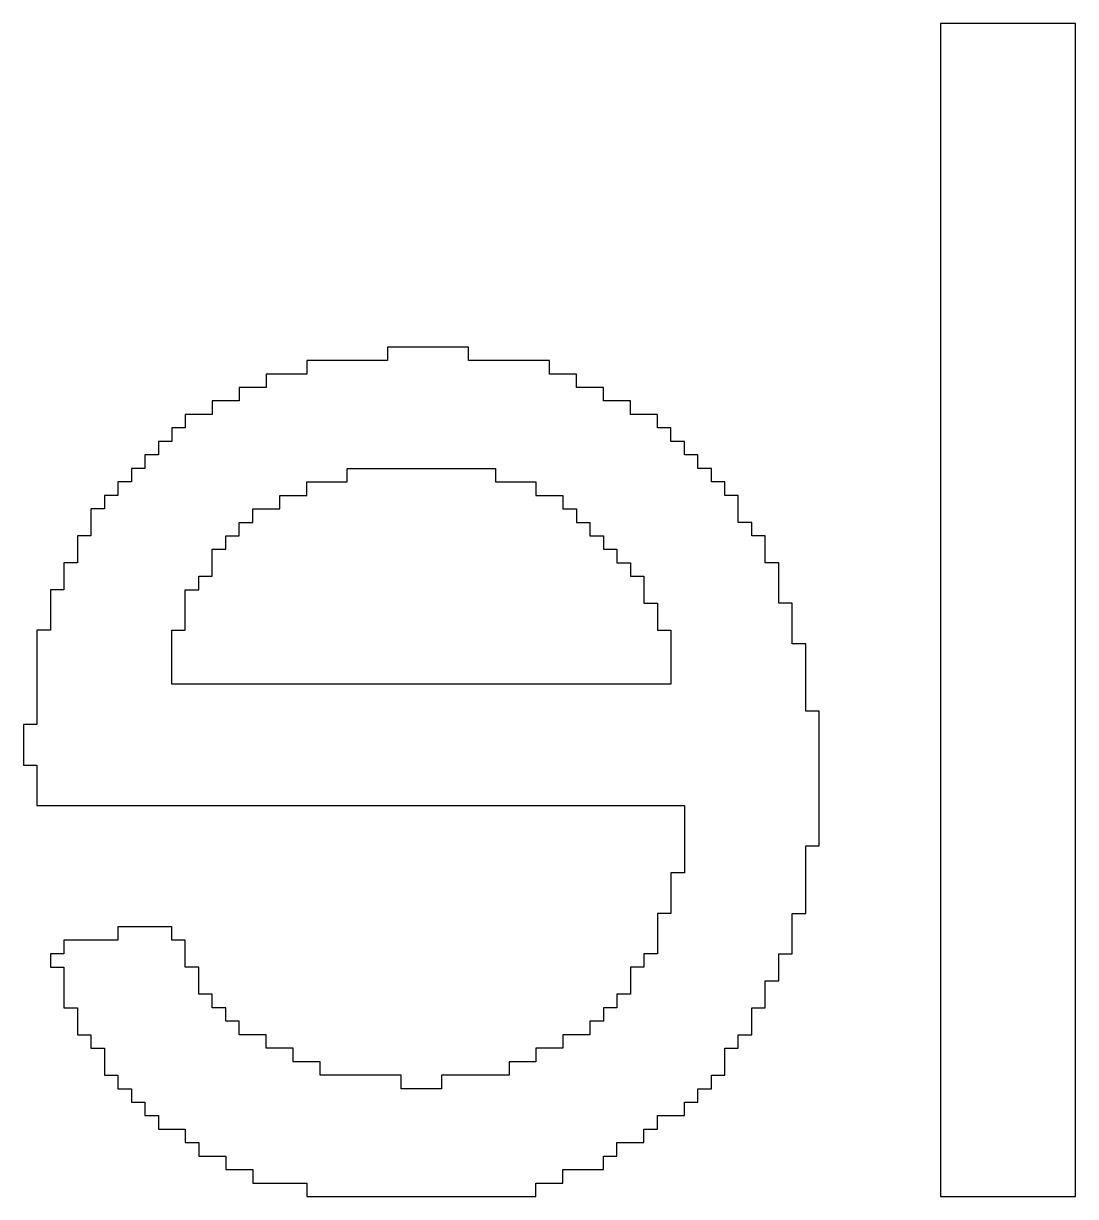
# Model space of a CAD drawing. Header units: millimetres. Extents: x 0 to 171, y 0 to 26.
# Drawn here: x 105.331 to 108.321, y 12.423 to 15.759 of the extents above; entities that cross this region are included whole.
import ezdxf

# ---------------------------------------------------------------- set-up
doc = ezdxf.new("R2010")
doc.units = ezdxf.units.MM
doc.layers.add('BottomOverlay', color=54, linetype='Continuous')

msp = doc.modelspace()

# ---------------------------------------------------------------- linework, layer by layer
at = {"layer": 'BottomOverlay'}
for p, q in [((107.9378, 15.7588), (107.9378, 15.7204)), ((108.3212, 15.7588), (107.9378, 15.7588)), ((108.3212, 15.7204), (108.3212, 15.7588)), ((107.9378, 15.7204), (107.9378, 15.6821)), ((108.3212, 15.6821), (108.3212, 15.7204)), ((107.9378, 15.6821), (107.9378, 15.6437)), ((108.3212, 15.6437), (108.3212, 15.6821)), ((107.9378, 15.6437), (107.9378, 15.6054)), ((108.3212, 15.6054), (108.3212, 15.6437)), ((107.9378, 15.6054), (107.9378, 15.5671)), ((108.3212, 15.5671), (108.3212, 15.6054)), ((107.9378, 15.5671), (107.9378, 15.5287)), ((108.3212, 15.5287), (108.3212, 15.5671)), ((107.9378, 15.5287), (107.9378, 15.4904)), ((108.3212, 15.4904), (108.3212, 15.5287)), ((107.9378, 15.4904), (107.9378, 15.4521)), ((108.3212, 15.4521), (108.3212, 15.4904)), ((107.9378, 15.4521), (107.9378, 15.4137)), ((108.3212, 15.4137), (108.3212, 15.4521)), ((107.9378, 15.4137), (107.9378, 15.3754)), ((108.3212, 15.3754), (108.3212, 15.4137)), ((107.9378, 15.3754), (107.9378, 15.337)), ((108.3212, 15.337), (108.3212, 15.3754)), ((107.9378, 15.337), (107.9378, 15.2987)), ((108.3212, 15.2987), (108.3212, 15.337)), ((107.9378, 15.2987), (107.9378, 15.2604)), ((108.3212, 15.2604), (108.3212, 15.2987)), ((107.9378, 15.2604), (107.9378, 15.222)), ((108.3212, 15.222), (108.3212, 15.2604)), ((107.9378, 15.222), (107.9378, 15.1837)), ((108.3212, 15.1837), (108.3212, 15.222)), ((107.9378, 15.1837), (107.9378, 15.1453)), ((108.3212, 15.1453), (108.3212, 15.1837)), ((107.9378, 15.1453), (107.9378, 15.107)), ((108.3212, 15.107), (108.3212, 15.1453)), ((107.9378, 15.107), (107.9378, 15.0687)), ((108.3212, 15.0687), (108.3212, 15.107)), ((107.9378, 15.0687), (107.9378, 15.0303)), ((108.3212, 15.0303), (108.3212, 15.0687)), ((107.9378, 15.0303), (107.9378, 14.992)), ((108.3212, 14.992), (108.3212, 15.0303)), ((107.9378, 14.992), (107.9378, 14.9537)), ((108.3212, 14.9537), (108.3212, 14.992)), ((107.9378, 14.9537), (107.9378, 14.9153)), ((108.3212, 14.9153), (108.3212, 14.9537)), ((107.9378, 14.9153), (107.9378, 14.877)), ((108.3212, 14.877), (108.3212, 14.9153)), ((107.9378, 14.877), (107.9378, 14.8386)), ((108.3212, 14.8386), (108.3212, 14.877)), ((106.3659, 14.8386), (106.3659, 14.8003)), ((106.5959, 14.8386), (106.3659, 14.8386)), ((106.5959, 14.8003), (106.5959, 14.8386)), ((107.9378, 14.8386), (107.9378, 14.8003)), ((108.3212, 14.8003), (108.3212, 14.8386)), ((106.3659, 14.8003), (106.1359, 14.8003)), ((106.1359, 14.8003), (106.1359, 14.762)), ((106.826, 14.8003), (106.5959, 14.8003)), ((106.826, 14.762), (106.826, 14.8003)), ((107.9378, 14.8003), (107.9378, 14.762)), ((108.3212, 14.762), (108.3212, 14.8003)), ((106.1359, 14.762), (106.0209, 14.762)), ((106.0209, 14.762), (106.0209, 14.7236)), ((106.9027, 14.762), (106.826, 14.762)), ((106.9027, 14.7236), (106.9027, 14.762)), ((107.9378, 14.762), (107.9378, 14.7236)), ((108.3212, 14.7236), (108.3212, 14.762)), ((106.0209, 14.7236), (105.9442, 14.7236)), ((105.9442, 14.7236), (105.9442, 14.6853)), ((106.9793, 14.7236), (106.9027, 14.7236)), ((106.9793, 14.6853), (106.9793, 14.7236)), ((107.9378, 14.7236), (107.9378, 14.6853)), ((108.3212, 14.6853), (108.3212, 14.7236)), ((105.9442, 14.6853), (105.8675, 14.6853)), ((105.8675, 14.6853), (105.8675, 14.647)), ((107.056, 14.6853), (106.9793, 14.6853)), ((107.056, 14.647), (107.056, 14.6853)), ((107.9378, 14.6853), (107.9378, 14.647)), ((108.3212, 14.647), (108.3212, 14.6853)), ((105.8675, 14.647), (105.7908, 14.647)), ((105.7908, 14.647), (105.7908, 14.6086)), ((107.1327, 14.647), (107.056, 14.647)), ((107.1327, 14.6086), (107.1327, 14.647)), ((107.9378, 14.647), (107.9378, 14.6086)), ((108.3212, 14.6086), (108.3212, 14.647)), ((105.7908, 14.6086), (105.7525, 14.6086)), ((105.7525, 14.6086), (105.7525, 14.5703)), ((107.171, 14.6086), (107.1327, 14.6086)), ((107.171, 14.5703), (107.171, 14.6086)), ((107.9378, 14.6086), (107.9378, 14.5703)), ((108.3212, 14.5703), (108.3212, 14.6086)), ((105.7525, 14.5703), (105.7142, 14.5703)), ((105.7142, 14.5703), (105.7142, 14.5319)), ((107.2094, 14.5703), (107.171, 14.5703)), ((107.2094, 14.5319), (107.2094, 14.5703)), ((107.9378, 14.5703), (107.9378, 14.5319)), ((108.3212, 14.5319), (108.3212, 14.5703)), ((105.7142, 14.5319), (105.6758, 14.5319)), ((105.6758, 14.5319), (105.6758, 14.4936)), ((107.2477, 14.5319), (107.2094, 14.5319)), ((107.2477, 14.4936), (107.2477, 14.5319)), ((107.9378, 14.5319), (107.9378, 14.4936)), ((108.3212, 14.4936), (108.3212, 14.5319)), ((105.6758, 14.4936), (105.6375, 14.4936)), ((105.6375, 14.4936), (105.6375, 14.4553)), ((106.2509, 14.4553), (106.2509, 14.4936)), ((106.2509, 14.4936), (106.6726, 14.4936)), ((106.6726, 14.4936), (106.6726, 14.4553)), ((107.286, 14.4936), (107.2477, 14.4936)), ((107.286, 14.4553), (107.286, 14.4936)), ((107.9378, 14.4936), (107.9378, 14.4553)), ((108.3212, 14.4553), (108.3212, 14.4936)), ((105.6375, 14.4553), (105.5991, 14.4553)), ((105.5991, 14.4553), (105.5991, 14.4169)), ((106.1359, 14.4169), (106.1359, 14.4553)), ((106.1359, 14.4553), (106.2509, 14.4553)), ((106.6726, 14.4553), (106.7876, 14.4553)), ((106.7876, 14.4553), (106.7876, 14.4169)), ((107.3244, 14.4553), (107.286, 14.4553)), ((107.3244, 14.4169), (107.3244, 14.4553)), ((107.9378, 14.4553), (107.9378, 14.4169)), ((108.3212, 14.4169), (108.3212, 14.4553)), ((105.5991, 14.4169), (105.5608, 14.4169)), ((105.5608, 14.4169), (105.5608, 14.3786)), ((106.0592, 14.3786), (106.0592, 14.4169)), ((106.0592, 14.4169), (106.1359, 14.4169)), ((106.7876, 14.4169), (106.8643, 14.4169)), ((106.8643, 14.4169), (106.8643, 14.3786)), ((107.3627, 14.4169), (107.3244, 14.4169)), ((107.3627, 14.3786), (107.3627, 14.4169)), ((107.9378, 14.4169), (107.9378, 14.3786)), ((108.3212, 14.3786), (108.3212, 14.4169)), ((105.5608, 14.3786), (105.5225, 14.3786)), ((105.5225, 14.3786), (105.5225, 14.3402)), ((105.9825, 14.3402), (105.9825, 14.3786)), ((105.9825, 14.3786), (106.0592, 14.3786)), ((106.8643, 14.3786), (106.9027, 14.3786)), ((106.9027, 14.3786), (106.9027, 14.3402)), ((107.3627, 14.3402), (107.3627, 14.3786)), ((107.9378, 14.3786), (107.9378, 14.3402)), ((108.3212, 14.3402), (108.3212, 14.3786)), ((105.5225, 14.3402), (105.5225, 14.3019)), ((105.9442, 14.3019), (105.9442, 14.3402)), ((105.9442, 14.3402), (105.9825, 14.3402)), ((106.9027, 14.3402), (106.941, 14.3402)), ((106.941, 14.3402), (106.941, 14.3019)), ((107.4011, 14.3402), (107.3627, 14.3402)), ((107.4011, 14.3019), (107.4011, 14.3402)), ((107.9378, 14.3402), (107.9378, 14.3019)), ((108.3212, 14.3019), (108.3212, 14.3402)), ((105.5225, 14.3019), (105.4841, 14.3019)), ((105.4841, 14.3019), (105.4841, 14.2636)), ((105.9059, 14.2636), (105.9059, 14.3019)), ((105.9059, 14.3019), (105.9442, 14.3019)), ((106.941, 14.3019), (106.9793, 14.3019)), ((106.9793, 14.3019), (106.9793, 14.2636)), ((107.4394, 14.3019), (107.4011, 14.3019)), ((107.4394, 14.2636), (107.4394, 14.3019)), ((107.9378, 14.3019), (107.9378, 14.2636)), ((108.3212, 14.2636), (108.3212, 14.3019)), ((105.4841, 14.2636), (105.4841, 14.2252)), ((105.8675, 14.2252), (105.8675, 14.2636)), ((105.8675, 14.2636), (105.9059, 14.2636)), ((106.9793, 14.2636), (107.0177, 14.2636)), ((107.0177, 14.2636), (107.0177, 14.2252)), ((107.4394, 14.2252), (107.4394, 14.2636)), ((107.9378, 14.2636), (107.9378, 14.2252)), ((108.3212, 14.2252), (108.3212, 14.2636)), ((105.4841, 14.2252), (105.4458, 14.2252)), ((105.4458, 14.2252), (105.4458, 14.1869)), ((105.8675, 14.1869), (105.8675, 14.2252)), ((107.0177, 14.2252), (107.056, 14.2252)), ((107.056, 14.2252), (107.056, 14.1869)), ((107.4777, 14.2252), (107.4394, 14.2252)), ((107.4777, 14.1869), (107.4777, 14.2252)), ((107.9378, 14.2252), (107.9378, 14.1869)), ((108.3212, 14.1869), (108.3212, 14.2252)), ((105.4458, 14.1869), (105.4458, 14.1486)), ((105.8292, 14.1486), (105.8292, 14.1869)), ((105.8292, 14.1869), (105.8675, 14.1869)), ((107.056, 14.1869), (107.0943, 14.1869)), ((107.0943, 14.1869), (107.0943, 14.1486)), ((107.4777, 14.1486), (107.4777, 14.1869)), ((107.9378, 14.1869), (107.9378, 14.1486)), ((108.3212, 14.1486), (108.3212, 14.1869)), ((105.4458, 14.1486), (105.4075, 14.1486)), ((105.4075, 14.1486), (105.4075, 14.1102)), ((105.7908, 14.1102), (105.7908, 14.1486)), ((105.7908, 14.1486), (105.8292, 14.1486)), ((107.0943, 14.1486), (107.0943, 14.1102)), ((107.4777, 14.1102), (107.4777, 14.1486)), ((107.9378, 14.1486), (107.9378, 14.1102)), ((108.3212, 14.1102), (108.3212, 14.1486)), ((105.4075, 14.1102), (105.4075, 14.0719)), ((105.7908, 14.0719), (105.7908, 14.1102)), ((107.0943, 14.1102), (107.1327, 14.1102)), ((107.1327, 14.1102), (107.1327, 14.0719)), ((107.5161, 14.1102), (107.4777, 14.1102)), ((107.5161, 14.0719), (107.5161, 14.1102)), ((107.9378, 14.1102), (107.9378, 14.0719)), ((108.3212, 14.0719), (108.3212, 14.1102)), ((105.4075, 14.0719), (105.4075, 14.0335)), ((105.7908, 14.0335), (105.7908, 14.0719)), ((107.1327, 14.0719), (107.1327, 14.0335)), ((107.5161, 14.0335), (107.5161, 14.0719)), ((107.9378, 14.0719), (107.9378, 14.0335)), ((108.3212, 14.0335), (108.3212, 14.0719)), ((105.4075, 14.0335), (105.3691, 14.0335)), ((105.3691, 14.0335), (105.3691, 13.9952)), ((105.7525, 13.9952), (105.7525, 14.0335)), ((105.7525, 14.0335), (105.7908, 14.0335)), ((107.1327, 14.0335), (107.171, 14.0335)), ((107.171, 14.0335), (107.171, 13.9952)), ((107.5161, 13.9952), (107.5161, 14.0335)), ((107.9378, 14.0335), (107.9378, 13.9952)), ((108.3212, 13.9952), (108.3212, 14.0335)), ((105.3691, 13.9952), (105.3691, 13.9569)), ((105.7525, 13.9569), (105.7525, 13.9952)), ((107.171, 13.9952), (107.171, 13.9569)), ((107.5544, 13.9952), (107.5161, 13.9952)), ((107.5544, 13.9569), (107.5544, 13.9952)), ((107.9378, 13.9952), (107.9378, 13.9569)), ((108.3212, 13.9569), (108.3212, 13.9952)), ((105.3691, 13.9569), (105.3691, 13.9185)), ((105.7525, 13.9185), (105.7525, 13.9569)), ((107.171, 13.9569), (107.171, 13.9185)), ((107.5544, 13.9185), (107.5544, 13.9569)), ((107.9378, 13.9569), (107.9378, 13.9185)), ((108.3212, 13.9185), (108.3212, 13.9569)), ((105.3691, 13.9185), (105.3691, 13.8802)), ((105.7525, 13.8802), (105.7525, 13.9185)), ((107.171, 13.9185), (107.171, 13.8802)), ((107.5544, 13.8802), (107.5544, 13.9185)), ((107.9378, 13.9185), (107.9378, 13.8802)), ((108.3212, 13.8802), (108.3212, 13.9185)), ((105.3691, 13.8802), (105.3691, 13.8418)), ((107.171, 13.8802), (105.7525, 13.8802)), ((107.5544, 13.8418), (107.5544, 13.8802)), ((107.9378, 13.8802), (107.9378, 13.8418)), ((108.3212, 13.8418), (108.3212, 13.8802)), ((105.3691, 13.8418), (105.3691, 13.8035)), ((107.5544, 13.8035), (107.5544, 13.8418)), ((107.9378, 13.8418), (107.9378, 13.8035)), ((108.3212, 13.8035), (108.3212, 13.8418)), ((105.3691, 13.8035), (105.3691, 13.7652)), ((107.5927, 13.8035), (107.5544, 13.8035)), ((107.5927, 13.7652), (107.5927, 13.8035)), ((107.9378, 13.8035), (107.9378, 13.7652)), ((108.3212, 13.7652), (108.3212, 13.8035)), ((105.3691, 13.7652), (105.3308, 13.7652)), ((105.3308, 13.7652), (105.3308, 13.7268)), ((107.5927, 13.7268), (107.5927, 13.7652)), ((107.9378, 13.7652), (107.9378, 13.7268)), ((108.3212, 13.7268), (108.3212, 13.7652)), ((105.3308, 13.7268), (105.3308, 13.6885)), ((107.5927, 13.6885), (107.5927, 13.7268)), ((107.9378, 13.7268), (107.9378, 13.6885)), ((108.3212, 13.6885), (108.3212, 13.7268)), ((105.3308, 13.6885), (105.3308, 13.6502)), ((107.5927, 13.6502), (107.5927, 13.6885)), ((107.9378, 13.6885), (107.9378, 13.6502)), ((108.3212, 13.6502), (108.3212, 13.6885)), ((105.3308, 13.6502), (105.3691, 13.6502)), ((105.3691, 13.6502), (105.3691, 13.6118)), ((107.5927, 13.6118), (107.5927, 13.6502)), ((107.9378, 13.6502), (107.9378, 13.6118)), ((108.3212, 13.6118), (108.3212, 13.6502)), ((105.3691, 13.6118), (105.3691, 13.5735)), ((107.5927, 13.5735), (107.5927, 13.6118)), ((107.9378, 13.6118), (107.9378, 13.5735)), ((108.3212, 13.5735), (108.3212, 13.6118)), ((105.3691, 13.5735), (105.3691, 13.5351)), ((107.5927, 13.5351), (107.5927, 13.5735)), ((107.9378, 13.5735), (107.9378, 13.5351)), ((108.3212, 13.5351), (108.3212, 13.5735)), ((105.3691, 13.5351), (107.2094, 13.5351)), ((107.2094, 13.5351), (107.2094, 13.4968)), ((107.5927, 13.4968), (107.5927, 13.5351)), ((107.9378, 13.5351), (107.9378, 13.4968)), ((108.3212, 13.4968), (108.3212, 13.5351)), ((107.2094, 13.4968), (107.2094, 13.4585)), ((107.5927, 13.4585), (107.5927, 13.4968)), ((107.9378, 13.4968), (107.9378, 13.4585)), ((108.3212, 13.4585), (108.3212, 13.4968)), ((107.2094, 13.4585), (107.2094, 13.4201)), ((107.5927, 13.4201), (107.5927, 13.4585)), ((107.9378, 13.4585), (107.9378, 13.4201)), ((108.3212, 13.4201), (108.3212, 13.4585)), ((107.2094, 13.4201), (107.2094, 13.3818)), ((107.5544, 13.3818), (107.5544, 13.4201)), ((107.5544, 13.4201), (107.5927, 13.4201)), ((107.9378, 13.4201), (107.9378, 13.3818)), ((108.3212, 13.3818), (108.3212, 13.4201)), ((107.2094, 13.3818), (107.2094, 13.3434)), ((107.5544, 13.3434), (107.5544, 13.3818)), ((107.9378, 13.3818), (107.9378, 13.3434)), ((108.3212, 13.3434), (108.3212, 13.3818)), ((107.2094, 13.3434), (107.171, 13.3434)), ((107.171, 13.3434), (107.171, 13.3051)), ((107.5544, 13.3051), (107.5544, 13.3434)), ((107.9378, 13.3434), (107.9378, 13.3051)), ((108.3212, 13.3051), (108.3212, 13.3434)), ((107.171, 13.3051), (107.171, 13.2668)), ((107.5544, 13.2668), (107.5544, 13.3051)), ((107.9378, 13.3051), (107.9378, 13.2668)), ((108.3212, 13.2668), (108.3212, 13.3051)), ((107.171, 13.2668), (107.171, 13.2284)), ((107.5544, 13.2284), (107.5544, 13.2668)), ((107.9378, 13.2668), (107.9378, 13.2284)), ((108.3212, 13.2284), (108.3212, 13.2668)), ((107.171, 13.2284), (107.1327, 13.2284)), ((107.1327, 13.2284), (107.1327, 13.1901)), ((107.5161, 13.1901), (107.5161, 13.2284)), ((107.5161, 13.2284), (107.5544, 13.2284)), ((107.9378, 13.2284), (107.9378, 13.1901)), ((108.3212, 13.1901), (108.3212, 13.2284)), ((105.7525, 13.1901), (105.5991, 13.1901)), ((105.5991, 13.1901), (105.5991, 13.1518)), ((105.7525, 13.1518), (105.7525, 13.1901)), ((107.1327, 13.1901), (107.1327, 13.1518)), ((107.5161, 13.1518), (107.5161, 13.1901)), ((107.9378, 13.1901), (107.9378, 13.1518)), ((108.3212, 13.1518), (108.3212, 13.1901)), ((105.5991, 13.1518), (105.4458, 13.1518)), ((105.4458, 13.1518), (105.4458, 13.1134)), ((105.7908, 13.1518), (105.7525, 13.1518)), ((105.7908, 13.1134), (105.7908, 13.1518)), ((107.1327, 13.1518), (107.1327, 13.1134)), ((107.5161, 13.1134), (107.5161, 13.1518)), ((107.9378, 13.1518), (107.9378, 13.1134)), ((108.3212, 13.1134), (108.3212, 13.1518)), ((105.4458, 13.1134), (105.4075, 13.1134)), ((105.4075, 13.1134), (105.4075, 13.0751)), ((105.7908, 13.0751), (105.7908, 13.1134)), ((107.1327, 13.1134), (107.0943, 13.1134)), ((107.0943, 13.1134), (107.0943, 13.0751)), ((107.4777, 13.0751), (107.4777, 13.1134)), ((107.4777, 13.1134), (107.5161, 13.1134)), ((107.9378, 13.1134), (107.9378, 13.0751)), ((108.3212, 13.0751), (108.3212, 13.1134)), ((105.4075, 13.0751), (105.4458, 13.0751)), ((105.4458, 13.0751), (105.4458, 13.0367)), ((105.8292, 13.0751), (105.7908, 13.0751)), ((105.8292, 13.0367), (105.8292, 13.0751)), ((107.0943, 13.0751), (107.056, 13.0751)), ((107.056, 13.0751), (107.056, 13.0367)), ((107.4777, 13.0367), (107.4777, 13.0751)), ((107.9378, 13.0751), (107.9378, 13.0367)), ((108.3212, 13.0367), (108.3212, 13.0751)), ((105.4458, 13.0367), (105.4458, 12.9984)), ((105.8292, 12.9984), (105.8292, 13.0367)), ((107.056, 13.0367), (107.056, 12.9984)), ((107.4394, 12.9984), (107.4394, 13.0367)), ((107.4394, 13.0367), (107.4777, 13.0367)), ((107.9378, 13.0367), (107.9378, 12.9984)), ((108.3212, 12.9984), (108.3212, 13.0367)), ((105.4458, 12.9984), (105.4458, 12.9601)), ((105.8675, 12.9984), (105.8292, 12.9984)), ((105.8675, 12.9601), (105.8675, 12.9984)), ((107.056, 12.9984), (107.0177, 12.9984)), ((107.0177, 12.9984), (107.0177, 12.9601)), ((107.4394, 12.9601), (107.4394, 12.9984)), ((107.9378, 12.9984), (107.9378, 12.9601)), ((108.3212, 12.9601), (108.3212, 12.9984)), ((105.4458, 12.9601), (105.4841, 12.9601)), ((105.4841, 12.9601), (105.4841, 12.9217)), ((105.9059, 12.9601), (105.8675, 12.9601)), ((105.9059, 12.9217), (105.9059, 12.9601)), ((107.0177, 12.9601), (106.9793, 12.9601)), ((106.9793, 12.9601), (106.9793, 12.9217)), ((107.4011, 12.9217), (107.4011, 12.9601)), ((107.4011, 12.9601), (107.4394, 12.9601)), ((107.9378, 12.9601), (107.9378, 12.9217)), ((108.3212, 12.9217), (108.3212, 12.9601)), ((105.4841, 12.9217), (105.4841, 12.8834)), ((105.9442, 12.9217), (105.9059, 12.9217)), ((105.9442, 12.8834), (105.9442, 12.9217)), ((106.9793, 12.9217), (106.941, 12.9217)), ((106.941, 12.9217), (106.941, 12.8834)), ((107.4011, 12.8834), (107.4011, 12.9217)), ((107.9378, 12.9217), (107.9378, 12.8834)), ((108.3212, 12.8834), (108.3212, 12.9217)), ((105.4841, 12.8834), (105.5225, 12.8834)), ((105.5225, 12.8834), (105.5225, 12.845)), ((106.0209, 12.8834), (105.9442, 12.8834)), ((106.0209, 12.845), (106.0209, 12.8834)), ((106.941, 12.8834), (106.8643, 12.8834)), ((106.8643, 12.8834), (106.8643, 12.845)), ((107.3627, 12.845), (107.3627, 12.8834)), ((107.3627, 12.8834), (107.4011, 12.8834)), ((107.9378, 12.8834), (107.9378, 12.845)), ((108.3212, 12.845), (108.3212, 12.8834)), ((105.5225, 12.845), (105.5608, 12.845)), ((105.5608, 12.845), (105.5608, 12.8067)), ((106.0975, 12.845), (106.0209, 12.845)), ((106.0975, 12.8067), (106.0975, 12.845)), ((106.8643, 12.845), (106.7876, 12.845)), ((106.7876, 12.845), (106.7876, 12.8067)), ((107.3244, 12.8067), (107.3244, 12.845)), ((107.3244, 12.845), (107.3627, 12.845)), ((107.9378, 12.845), (107.9378, 12.8067)), ((108.3212, 12.8067), (108.3212, 12.845)), ((105.5608, 12.8067), (105.5608, 12.7684)), ((106.1742, 12.8067), (106.0975, 12.8067)), ((106.1742, 12.7684), (106.1742, 12.8067)), ((106.7876, 12.8067), (106.711, 12.8067)), ((106.711, 12.8067), (106.711, 12.7684)), ((107.3244, 12.7684), (107.3244, 12.8067)), ((107.9378, 12.8067), (107.9378, 12.7684)), ((108.3212, 12.7684), (108.3212, 12.8067)), ((105.5608, 12.7684), (105.5991, 12.7684)), ((105.5991, 12.7684), (105.5991, 12.73)), ((106.4043, 12.7684), (106.1742, 12.7684)), ((106.4043, 12.73), (106.4043, 12.7684)), ((106.711, 12.7684), (106.5193, 12.7684)), ((106.5193, 12.7684), (106.5193, 12.73)), ((107.286, 12.73), (107.286, 12.7684)), ((107.286, 12.7684), (107.3244, 12.7684)), ((107.9378, 12.7684), (107.9378, 12.73)), ((108.3212, 12.73), (108.3212, 12.7684)), ((105.5991, 12.73), (105.6375, 12.73)), ((105.6375, 12.73), (105.6375, 12.6917)), ((106.5193, 12.73), (106.4043, 12.73)), ((107.2477, 12.6917), (107.2477, 12.73)), ((107.2477, 12.73), (107.286, 12.73)), ((107.9378, 12.73), (107.9378, 12.6917)), ((108.3212, 12.6917), (108.3212, 12.73)), ((105.6375, 12.6917), (105.6758, 12.6917)), ((105.6758, 12.6917), (105.6758, 12.6534)), ((107.2094, 12.6534), (107.2094, 12.6917)), ((107.2094, 12.6917), (107.2477, 12.6917)), ((107.9378, 12.6917), (107.9378, 12.6534)), ((108.3212, 12.6534), (108.3212, 12.6917)), ((105.6758, 12.6534), (105.7142, 12.6534)), ((105.7142, 12.6534), (105.7142, 12.615)), ((107.1327, 12.615), (107.1327, 12.6534)), ((107.1327, 12.6534), (107.2094, 12.6534)), ((107.9378, 12.6534), (107.9378, 12.615)), ((108.3212, 12.615), (108.3212, 12.6534)), ((105.7142, 12.615), (105.7908, 12.615)), ((105.7908, 12.615), (105.7908, 12.5767)), ((107.0943, 12.5767), (107.0943, 12.615)), ((107.0943, 12.615), (107.1327, 12.615)), ((107.9378, 12.615), (107.9378, 12.5767)), ((108.3212, 12.5767), (108.3212, 12.615)), ((105.7908, 12.5767), (105.8292, 12.5767)), ((105.8292, 12.5767), (105.8292, 12.5383)), ((107.0177, 12.5383), (107.0177, 12.5767)), ((107.0177, 12.5767), (107.0943, 12.5767)), ((107.9378, 12.5767), (107.9378, 12.5383)), ((108.3212, 12.5383), (108.3212, 12.5767)), ((105.8292, 12.5383), (105.9059, 12.5383)), ((105.9059, 12.5383), (105.9059, 12.5)), ((106.9793, 12.5), (106.9793, 12.5383)), ((106.9793, 12.5383), (107.0177, 12.5383)), ((107.9378, 12.5383), (107.9378, 12.5)), ((108.3212, 12.5), (108.3212, 12.5383)), ((105.9059, 12.5), (105.9825, 12.5)), ((105.9825, 12.5), (105.9825, 12.4617)), ((106.8643, 12.4617), (106.8643, 12.5)), ((106.8643, 12.5), (106.9793, 12.5)), ((107.9378, 12.5), (107.9378, 12.4617)), ((108.3212, 12.4617), (108.3212, 12.5)), ((105.9825, 12.4617), (106.1359, 12.4617)), ((106.1359, 12.4617), (106.1359, 12.4233)), ((106.7876, 12.4233), (106.7876, 12.4617)), ((106.7876, 12.4617), (106.8643, 12.4617)), ((107.9378, 12.4617), (107.9378, 12.4233)), ((108.3212, 12.4233), (108.3212, 12.4617)), ((106.1359, 12.4233), (106.7876, 12.4233)), ((107.9378, 12.4233), (108.3212, 12.4233))]:
    msp.add_line(p, q, dxfattribs=at)

doc.saveas('drawing.dxf')
